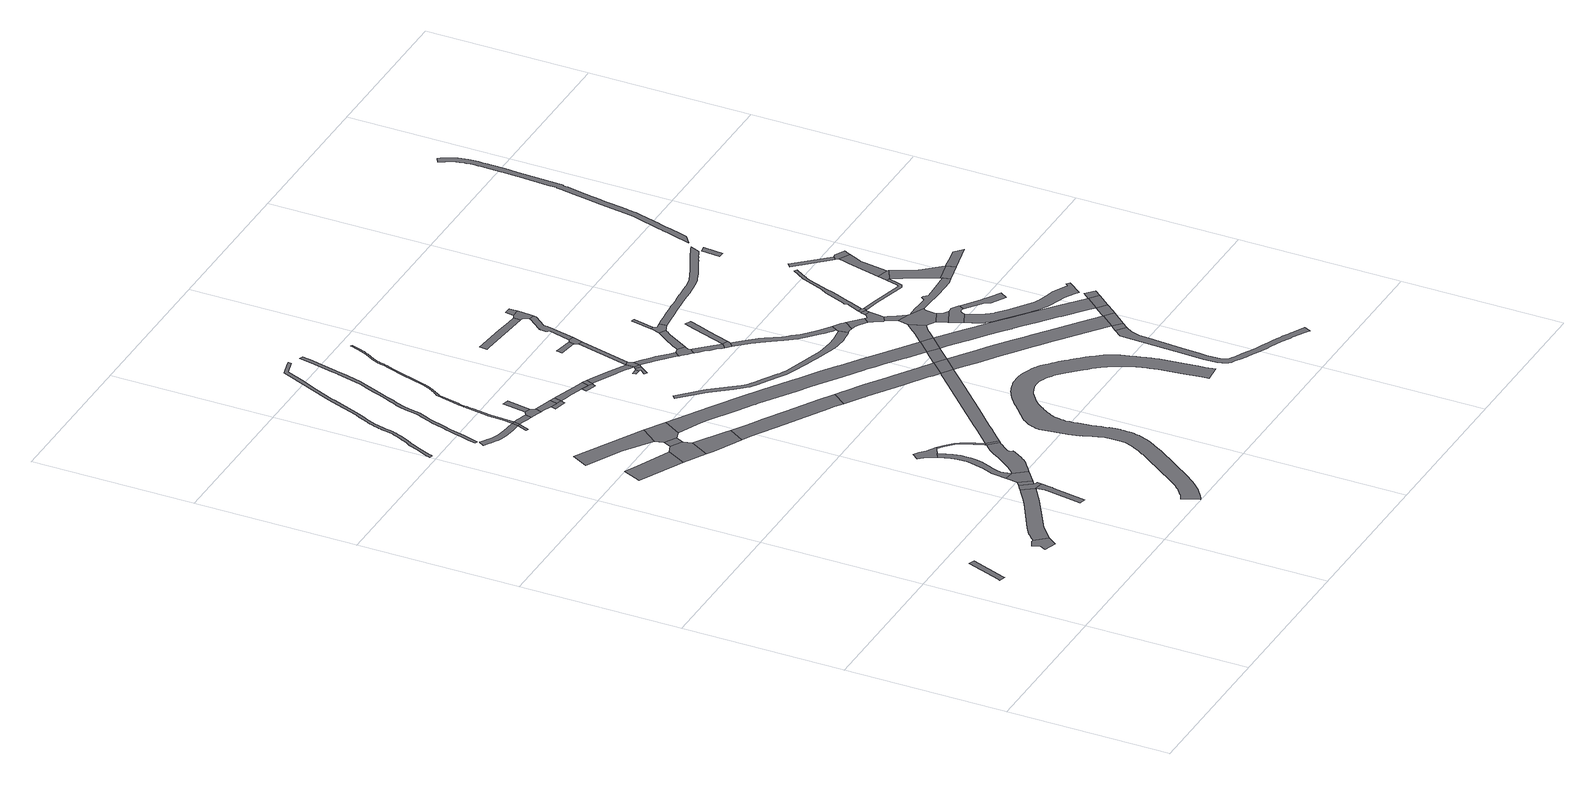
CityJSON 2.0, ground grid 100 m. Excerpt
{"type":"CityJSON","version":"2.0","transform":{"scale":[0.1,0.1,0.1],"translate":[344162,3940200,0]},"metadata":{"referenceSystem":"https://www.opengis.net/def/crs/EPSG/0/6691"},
"CityObjects":{
"road1":{"type":"Road","attributes":{"RoadStructureAttribute.sectionType":"1"},"geometry":[{"type":"MultiSurface","lod":"1","boundaries":[[[0,1,2,3,4,5]]]}]},
"road2":{"type":"Road","geometry":[{"type":"MultiSurface","lod":"1","boundaries":[[[6,7,8,9,10,11,12,13,14,15,16,17]]]}]},
"road3":{"type":"Road","attributes":{"RoadStructureAttribute.sectionType":"1"},"geometry":[{"type":"MultiSurface","lod":"1","boundaries":[[[18,19,20,21,22,23,24,25,26,27,28,16,15,29,30,31,32,33,34,35,36]]]}]},
"road4":{"type":"Road","attributes":{"function":"1","RoadStructureAttribute.sectionType":"1"},"geometry":[{"type":"MultiSurface","lod":"1","boundaries":[[[37,38,39,40,41,42]]]}]},
"road5":{"type":"Road","attributes":{"RoadStructureAttribute.sectionType":"1"},"geometry":[{"type":"MultiSurface","lod":"1","boundaries":[[[43,44,45,46,47,48,49,50,51,52,53,54,55,56,57,58,59,36]]]}]},
"road6":{"type":"Road","geometry":[{"type":"MultiSurface","lod":"1","boundaries":[[[60,61,62,63,64,18,36,59]]]}]},
"road7":{"type":"Road","attributes":{"RoadStructureAttribute.sectionType":"1"},"geometry":[{"type":"MultiSurface","lod":"1","boundaries":[[[65,66,63,62,67,68,69]]]}]},
"road8":{"type":"Road","attributes":{"function":"1","RoadStructureAttribute.sectionType":"1"},"geometry":[{"type":"MultiSurface","lod":"1","boundaries":[[[70,71,72,73,74]]]}]},
"road9":{"type":"Road","geometry":[{"type":"MultiSurface","lod":"1","boundaries":[[[75,40,39,76,77,78]]]}]},
"road10":{"type":"Road","attributes":{"RoadStructureAttribute.sectionType":"1"},"geometry":[{"type":"MultiSurface","lod":"1","boundaries":[[[79,80,81,82,83,84,85,86,87,88,89,90,91,92,93,94,95,96,97,98,99,100,101,102,103,104,105,106,107,108,109,110,111]]]}]},
"road11":{"type":"Road","geometry":[{"type":"MultiSurface","lod":"1","boundaries":[[[112,113,114,69,68,115,116]]]}]},
"road12":{"type":"Road","attributes":{"RoadStructureAttribute.sectionType":"1"},"geometry":[{"type":"MultiSurface","lod":"1","boundaries":[[[117,118,75,78]]]}]},
"road13":{"type":"Road","attributes":{"RoadStructureAttribute.sectionType":"1"},"geometry":[{"type":"MultiSurface","lod":"1","boundaries":[[[93,119,120,121,122]]]}]},
"road14":{"type":"Road","attributes":{"RoadStructureAttribute.sectionType":"1"},"geometry":[{"type":"MultiSurface","lod":"1","boundaries":[[[123,124,125,126,127,128,129,130,131,132,133,134,112,116,135,136,137,138,139,140,141,142,143,144,145,146,147,148,149]]]}]},
"road15":{"type":"Road","attributes":{"function":"1","RoadStructureAttribute.sectionType":"1"},"geometry":[{"type":"MultiSurface","lod":"1","boundaries":[[[150,151,77,76,152,153,154]]]}]},
"road16":{"type":"Road","geometry":[{"type":"MultiSurface","lod":"1","boundaries":[[[155,94,93,122]]]}]},
"road17":{"type":"Road","attributes":{"RoadStructureAttribute.sectionType":"1"},"geometry":[{"type":"MultiSurface","lod":"1","boundaries":[[[156,157,158,159,160,161,162,163,164,165,166,167,168,169,170,171,172,173,174,175,176,177,178,179,180,181,182,183,184,185,186,187,188,189,190,191,192,193,194,195,196,197,198,199,200,201,202,203,204,205,206,207,208,209,210,211,212,213,214,215,216,217,218,219,220,221,222,223,224,225,226,227,228,229,230,231,232]]]}]},
"road18":{"type":"Road","geometry":[{"type":"MultiSurface","lod":"1","boundaries":[[[72,71,118,117,233,234]]]}]},
"road19":{"type":"Road","attributes":{"RoadStructureAttribute.sectionType":"1"},"geometry":[{"type":"MultiSurface","lod":"1","boundaries":[[[235,236,237,238,239,240,241,242,243,244,245,155,122]]]}]},
"road20":{"type":"Road","geometry":[{"type":"MultiSurface","lod":"1","boundaries":[[[246,247,149,148,248,249,250,251,252,253,254]]]}]},
"road21":{"type":"Road","attributes":{"RoadStructureAttribute.sectionType":"1"},"geometry":[{"type":"MultiSurface","lod":"1","boundaries":[[[255,256,257,258,259,260,261,262,263,264,265,266,267,268,269,270,271,272,273,274,275,276,277,278,279,280,281,282,283,116,115]]]}]},
"road22":{"type":"Road","geometry":[{"type":"MultiSurface","lod":"1","boundaries":[[[240,284,285,286,287,288,241]]]}]},
"road23":{"type":"Road","attributes":{"RoadStructureAttribute.sectionType":"1"},"geometry":[{"type":"MultiSurface","lod":"1","boundaries":[[[289,290,291,292,293,294,295,296,297,298,299,300,301,302,303,304,305,306,307,308,309,310,311,312,313,314,315,316,317,318,319,320,321,322,323,324,325,326,327,328,329,330,331,332,333,334,335,336,337,338,339,340,341,342,343,344,345,346,347,348,349,350,351,352,353,354,355,356,357,358,359,360,361,362]]]}]},
"road24":{"type":"Road","attributes":{"RoadStructureAttribute.sectionType":"1"},"geometry":[{"type":"MultiSurface","lod":"1","boundaries":[[[363,364,365,366,367,368,369,250,249,370,371,372,373,374,375,376,377,378]]]}]},
"road25":{"type":"Road","attributes":{"RoadStructureAttribute.sectionType":"1"},"geometry":[{"type":"MultiSurface","lod":"1","boundaries":[[[287,379,380,288]]]}]},
"road26":{"type":"Road","attributes":{"RoadStructureAttribute.sectionType":"1"},"geometry":[{"type":"MultiSurface","lod":"1","boundaries":[[[381,382,383,384,385,386,387,286,285]]]}]},
"road27":{"type":"Road","geometry":[{"type":"MultiSurface","lod":"1","boundaries":[[[377,274,273,388,378]]]}]},
"road28":{"type":"Road","geometry":[{"type":"MultiSurface","lod":"1","boundaries":[[[389,390,391,392,384,393]]]}]},
"road29":{"type":"Road","geometry":[{"type":"MultiSurface","lod":"1","boundaries":[[[385,384,392,394,395]]]}]},
"road30":{"type":"Road","attributes":{"function":"1"},"geometry":[{"type":"MultiSurface","lod":"1","boundaries":[[[396,397,398,399,400,401,402,150,154,403,404,405,406,407,408]]]}]},
"road31":{"type":"Road","attributes":{"RoadStructureAttribute.sectionType":"1"},"geometry":[{"type":"MultiSurface","lod":"1","boundaries":[[[409,410,411,412,413,414,415,416,417,418,419,420,421,422,423,424,425,426,427,428,429,430,431,432,433,434,435,436,437,438,439,440,441,442,443,444,445,446,447,448,449,450,451,452,453,454,455,456,457,458,459,460,461,462,463,464,465,466,467,468,469,470,471,472,473,474,475,476,477,478,479,480,481,482,483,484,485,486,487,488,489,490,491,492,493,494,495,496,497,498,499,500,501,502,503,504,505,506,507,508,509,510,511,512,513,514,515,516,517,518,519,520,521,522,523,524,525,526,527,528,529,530,531,532,533,534,535,536,537,538,539,540,541,94,155]]]}]},
"road32":{"type":"Road","attributes":{"RoadStructureAttribute.sectionType":"1"},"geometry":[{"type":"MultiSurface","lod":"1","boundaries":[[[394,542,543,544,545,546,547,548,549,550,551,552,553,395]]]}]},
"road33":{"type":"Road","geometry":[{"type":"MultiSurface","lod":"1","boundaries":[[[549,554,555,556,557,558,559,560]]]}]},
"road34":{"type":"Road","geometry":[{"type":"MultiSurface","lod":"1","boundaries":[[[561,562,563,564,550,549,560]]]}]},
"road35":{"type":"Road","attributes":{"RoadStructureAttribute.sectionType":"7"},"geometry":[{"type":"MultiSurface","lod":"1","boundaries":[[[565,566,567,568,569,570,571,572,378,388,573,574,575,576,577,578,579,580]]]}]},
"road36":{"type":"Road","attributes":{"RoadStructureAttribute.sectionType":"1"},"geometry":[{"type":"MultiSurface","lod":"1","boundaries":[[[581,582,583,584,562,561,585,586,587,588,589,590,591,592,593]]]}]},
"road37":{"type":"Road","attributes":{"function":"3","RoadStructureAttribute.sectionType":"1"},"geometry":[{"type":"MultiSurface","lod":"1","boundaries":[[[594,595,596,597,598,599,600,601,602,603,604,605,606,607,608,609,610,611,612,613,614,615,616,617,618,619,620,621,622,623,624,625,626,627,628,629,630,631,632,633,634,635,636,637,638,639,640,641,642,643,644,645,646,647,648,649,650,651,652,653,654,655,656,657,658,659,660,661,662,663,664,665,666,667,668,669,670,671,672,673,674,675,676,677,678,679,680,681,682,683,684,685,686,687,688,689,690,691,692,693,694,695,696,697,698,699,700,701,702,703,704,705,706,707,708,709,710,711,712,713,714,715,716,717,718,719,720,721,722,723,724,725,726,727,728,729,730,731,732,733,734,735,736,737,738,739,740,741,742,743,744,745,746,747,748,749,750,751,752,753,754,755,756,757,758,759,760,761,762,763,764,765,766,767,768,769,770,771,772,773,774,775,776,777,778,779,780,781,782,783,784,785,786,787,788,789,790,791,792,793,794,795,796,797,798,799,800,801,802,803,804,805,806,807,808,809,810,811,812,813,814,815,816,817,818,819,820,821,822,823,824,825,826,827,828,829,830,831,832,833,834,835,836,837,838,839,840,841,842,843,844,845,846,847,848,849,850,851,852,853,854,855,856,857,858,859,860,861,862,863,864,865,866,867,868,869,870]]]}]},
"road38":{"type":"Road","attributes":{"function":"1","RoadStructureAttribute.sectionType":"1"},"geometry":[{"type":"MultiSurface","lod":"1","boundaries":[[[233,871,872,873,874,875,876,877,878,879,880,881,882,883,884,885,886,887,888,889,890,891,892,893,894,895,896,897,898,899,900,901,902,234]]]}]},
"road39":{"type":"Road","geometry":[{"type":"MultiSurface","lod":"1","boundaries":[[[903,904,905,906]]]}]},
"road40":{"type":"Road","geometry":[{"type":"MultiSurface","lod":"1","boundaries":[[[907,908,906,905,909,910,911,912,913]]]}]},
"road41":{"type":"Road","geometry":[{"type":"MultiSurface","lod":"1","boundaries":[[[593,908,907,914]]]}]},
"road42":{"type":"Road","geometry":[{"type":"MultiSurface","lod":"1","boundaries":[[[914,915,916,581,593]]]}]},
"road43":{"type":"Road","attributes":{"function":"1","RoadStructureAttribute.sectionType":"1"},"geometry":[{"type":"MultiSurface","lod":"1","boundaries":[[[917,918,919,920,921,922,923,924,396,408,925,926,927,928,929,930,931,580]]]}]},
"road44":{"type":"Road","attributes":{"RoadStructureAttribute.sectionType":"1"},"geometry":[{"type":"MultiSurface","lod":"1","boundaries":[[[932,933,934,935,936,937,938,939,940,941,942,943,915,914]]]}]},
"road45":{"type":"Road","attributes":{"RoadStructureAttribute.sectionType":"1"},"geometry":[{"type":"MultiSurface","lod":"1","boundaries":[[[944,581,916,945,946]]]}]},
"road46":{"type":"Road","attributes":{"RoadStructureAttribute.sectionType":"1"},"geometry":[{"type":"MultiSurface","lod":"1","boundaries":[[[947,948,949,950,951,952,953,954,955,956,957,958,959,960,961,962,963,964,965,966,967,968,969,970,971,972,973,974,975,976,977,978,979,980,981,982,983,984,985,986,987,988,989,990,991,992,993,994,995,996,997,998]]]}]},
"road47":{"type":"Road","attributes":{"RoadStructureAttribute.sectionType":"1"},"geometry":[{"type":"MultiSurface","lod":"1","boundaries":[[[999,1000,1001,1002]]]}]},
"road48":{"type":"Road","geometry":[{"type":"MultiSurface","lod":"1","boundaries":[[[1003,1004,1005,1006,1007,1008,1009,1010,1011,1012,938,937]]]}]},
"road49":{"type":"Road","geometry":[{"type":"MultiSurface","lod":"1","boundaries":[[[1013,1014,999,1002,944,946]]]}]},
"road50":{"type":"Road","attributes":{"RoadStructureAttribute.sectionType":"1"},"geometry":[{"type":"MultiSurface","lod":"1","boundaries":[[[1015,1016,1017,1018,1019,1020,1021,1022]]]}]},
"road51":{"type":"Road","attributes":{"RoadStructureAttribute.sectionType":"1"},"geometry":[{"type":"MultiSurface","lod":"1","boundaries":[[[1023,1024,1025,1026,1027,1009,1008,1028,1029,1030,1031,1032,1033,1034,1035,1036,1037]]]}]},
"road52":{"type":"Road","geometry":[{"type":"MultiSurface","lod":"1","boundaries":[[[580,579,1038,917]]]}]},
"road53":{"type":"Road","geometry":[{"type":"MultiSurface","lod":"1","boundaries":[[[1039,1037,1036,1040,1041]]]}]},
"road54":{"type":"Road","attributes":{"RoadStructureAttribute.sectionType":"1"},"geometry":[{"type":"MultiSurface","lod":"1","boundaries":[[[1042,1043,1044,1045,1046,1047,1048,1049,1050,1051,1052,1053,1054,1055,1056,1057,1058,1059,1060,1012,1011]]]}]},
"road55":{"type":"Road","attributes":{"RoadStructureAttribute.sectionType":"1"},"geometry":[{"type":"MultiSurface","lod":"1","boundaries":[[[1061,1062,1063,1064,1065,1066,1067,1068,1069,1070,1071,1072,1073,1014,1013]]]}]},
"road56":{"type":"Road","attributes":{"RoadStructureAttribute.sectionType":"7"},"geometry":[{"type":"MultiSurface","lod":"1","boundaries":[[[1038,1074,888,917]]]}]},
"road57":{"type":"Road","attributes":{"RoadStructureAttribute.sectionType":"1"},"geometry":[{"type":"MultiSurface","lod":"1","boundaries":[[[1075,1076,1077,1078,1079,1037,1039]]]}]},
"road58":{"type":"Road","geometry":[{"type":"MultiSurface","lod":"1","boundaries":[[[1080,1081,1049,1048,1082,1083,1084,1085,1086,1087,1088,1089,1090,1091]]]}]},
"road59":{"type":"Road","geometry":[{"type":"MultiSurface","lod":"1","boundaries":[[[1092,1066,1065,1093,1094,1095,1015,1022]]]}]},
"road60":{"type":"Road","attributes":{"RoadStructureAttribute.sectionType":"1"},"geometry":[{"type":"MultiSurface","lod":"1","boundaries":[[[1040,1096,1097,1098,1099,1100,1101,1102,1103,1104,1105,1106,1107,1108,1109,1110,1111,1112,1113,1114,1115,1116,1117,1118,1119,1120,1121,1122,1123,1124,1125,1126,1127,1128,1129,1130,1131,1132,1133,1134,1135,1136,1137,1138,1041]]]}]},
"road61":{"type":"Road","attributes":{"RoadStructureAttribute.sectionType":"1"},"geometry":[{"type":"MultiSurface","lod":"1","boundaries":[[[1139,1140,1080,1091]]]}]},
"road62":{"type":"Road","attributes":{"RoadStructureAttribute.sectionType":"1"},"geometry":[{"type":"MultiSurface","lod":"1","boundaries":[[[1141,1142,1095,1094]]]}]},
"road63":{"type":"Road","geometry":[{"type":"MultiSurface","lod":"1","boundaries":[[[888,1074,1143,889]]]}]},
"road64":{"type":"Road","attributes":{"function":"1","RoadStructureAttribute.sectionType":"1"},"geometry":[{"type":"MultiSurface","lod":"1","boundaries":[[[1144,1145,1146,1147,1148,1149,1150,1151,1152,1153,1154,1155,1038,579,1156,1157,1158,1159,1160,1161,1162,1163,1164,1165,1166]]]}]},
"road65":{"type":"Road","geometry":[{"type":"MultiSurface","lod":"1","boundaries":[[[1167,1168,1117,1116,1169,1170,1171,1172,1173,998,997,1174,1175,1176]]]}]},
"road66":{"type":"Road","attributes":{"RoadStructureAttribute.sectionType":"7"},"geometry":[{"type":"MultiSurface","lod":"1","boundaries":[[[1177,1178,1179,889,1143,1180,1181,1182,1183]]]}]},
"road67":{"type":"Road","attributes":{"RoadStructureAttribute.sectionType":"1"},"geometry":[{"type":"MultiSurface","lod":"1","boundaries":[[[1175,1184,1185,1186,1187,1188,1189,1190,1176]]]}]},
"road68":{"type":"Road","geometry":[{"type":"MultiSurface","lod":"1","boundaries":[[[1191,1192,1193,1194,1195,1196,1197,1198,1199,1189,1188,1200,1201,1202]]]}]},
"road69":{"type":"Road","attributes":{"RoadStructureAttribute.sectionType":"1"},"geometry":[{"type":"MultiSurface","lod":"1","boundaries":[[[1203,1204,1205,1206,1191,1202]]]}]},
"road70":{"type":"Road","geometry":[{"type":"MultiSurface","lod":"1","boundaries":[[[1204,1203,1183,1182,1207,1208,1209,1210,1211,1212,1213]]]}]},
"road71":{"type":"Road","attributes":{"RoadStructureAttribute.sectionType":"1"},"geometry":[{"type":"MultiSurface","lod":"1","boundaries":[[[1214,1194,1193,1215,1216]]]}]},
"road72":{"type":"Road","geometry":[{"type":"MultiSurface","lod":"1","boundaries":[[[1217,1216,1215,1218,1219,1220]]]}]},
"road73":{"type":"Road","attributes":{"function":"1","RoadStructureAttribute.sectionType":"1"},"geometry":[{"type":"MultiSurface","lod":"1","boundaries":[[[1221,1222,1223,1224,1225,1226,1227,1228,1229,1230,1231,1143,1074,1232,1233,1234,1235,1236,1237,1238,1239,1240,1241,1242,1243,1244,1245,1246]]]}]},
"road74":{"type":"Road","attributes":{"RoadStructureAttribute.sectionType":"1"},"geometry":[{"type":"MultiSurface","lod":"1","boundaries":[[[1207,1247,1248,1249,1250,1208]]]}]},
"road75":{"type":"Road","geometry":[{"type":"MultiSurface","lod":"1","boundaries":[[[1251,1252,1253,1254,1255,1256,1257,1258,1259,1260,1248,1247,1261,1262]]]}]},
"road76":{"type":"Road","attributes":{"RoadStructureAttribute.sectionType":"7"},"geometry":[{"type":"MultiSurface","lod":"1","boundaries":[[[1263,1264,1166,1265]]]}]},
"road77":{"type":"Road","attributes":{"RoadStructureAttribute.sectionType":"1"},"geometry":[{"type":"MultiSurface","lod":"1","boundaries":[[[1266,1267,1268,1269,1270,1271,1272,1273,1274,1275,1276,1277,1278,1279,1280,1281,1282,1283,1284,1285,1286,1287,1288,1289,1290,1291,1292,1293,1294,1295,1296,1297,1298,1299,1300,1301,1302,1303,1304,1305,1306,1307,1308,1309,1310,1311,1312,1313,1314,1315,1316,1317,1318,1319,1320,1321,1322,1323,1324,1325,1326,1327,1328,1329,1263,1265]]]}]},
"road78":{"type":"Road","attributes":{"RoadStructureAttribute.sectionType":"1"},"geometry":[{"type":"MultiSurface","lod":"1","boundaries":[[[1330,1331,1332,1333,1334,1335,1336,1337,1338,1339,1340,1341,1342,1343,1344,1345,1346,1347,1348,1349,1350,1351,1352,1353,1354,1355,1356,1357,1358,1359,1360,1361,1362,1363,1364,1365,1366,1088,1087,1367,1368,1369,1370,1371,1372,1373,1374,1375,1376,1377,1378,1379,1380,1381,1382,1383,1384,1385,1386,1387,1388,1389,1390,1391,1392,1393,1394,1395]]]}]},
"road79":{"type":"Road","geometry":[{"type":"MultiSurface","lod":"1","boundaries":[[[1396,1397,1144,1166]]]}]},
"road80":{"type":"Road","attributes":{"RoadStructureAttribute.sectionType":"1"},"geometry":[{"type":"MultiSurface","lod":"1","boundaries":[[[1398,1399,1400,1401,1402,1403,1219,1218,1404,1405,1406,1407,1408,1409,1410,1411,1412]]]}]},
"road81":{"type":"Road","attributes":{"RoadStructureAttribute.sectionType":"1"},"geometry":[{"type":"MultiSurface","lod":"1","boundaries":[[[1413,1414,1415,1416,1417,1418,1419,1420,1421,1422,1423,1424,1425,1426,1427,1428,1429,1430,1431,1432,1433,1434,1217,1220]]]}]},
"road82":{"type":"Road","attributes":{"RoadStructureAttribute.sectionType":"1"},"geometry":[{"type":"MultiSurface","lod":"1","boundaries":[[[1256,1435,1436,1437,1438,1439,1440,1441,1442,1257]]]}]},
"road83":{"type":"Road","attributes":{"RoadStructureAttribute.sectionType":"1"},"geometry":[{"type":"MultiSurface","lod":"1","boundaries":[[[1212,1443,1444,1445,1446,1447,1448,1449,1450,1451,1452,1453,1454,1455,1456,1457,1458,1213]]]}]},
"road84":{"type":"Road","attributes":{"RoadStructureAttribute.sectionType":"1"},"geometry":[{"type":"MultiSurface","lod":"1","boundaries":[[[1459,1460,1461,1462,1463,1464,1465,1466,1467,1468,1469,1470,1471,1472,1473,1474,1475,1476,1477,1478,1479,1480,1481,1482,1483,1484,1485,1486,1487,1488,1489,1490,1491,1492,1493,1494,1251,1262]]]}]},
"road85":{"type":"Road","attributes":{"RoadStructureAttribute.sectionType":"7"},"geometry":[{"type":"MultiSurface","lod":"1","boundaries":[[[1397,1495,1496,1245,1497,1144]]]}]},
"road86":{"type":"Road","geometry":[{"type":"MultiSurface","lod":"1","boundaries":[[[1496,1498,1246,1245]]]}]},
"road87":{"type":"Road","attributes":{"RoadStructureAttribute.sectionType":"7"},"geometry":[{"type":"MultiSurface","lod":"1","boundaries":[[[1498,1499,1500,1246]]]}]},
"road88":{"type":"Road","geometry":[{"type":"MultiSurface","lod":"1","boundaries":[[[1398,1412,1501,1502,1503]]]}]},
"road89":{"type":"Road","attributes":{"RoadStructureAttribute.sectionType":"1"},"geometry":[{"type":"MultiSurface","lod":"1","boundaries":[[[1504,1505,1506,1507,1508,1509,1510,1511,1501,1412]]]}]},
"road90":{"type":"Road","attributes":{"RoadStructureAttribute.sectionType":"1"},"geometry":[{"type":"MultiSurface","lod":"1","boundaries":[[[1512,1513,1514,1515,1516]]]}]},
"road91":{"type":"Road","geometry":[{"type":"MultiSurface","lod":"1","boundaries":[[[1507,1506,1449,1448,1517,1518]]]}]},
"road92":{"type":"Road","attributes":{"RoadStructureAttribute.sectionType":"1"},"geometry":[{"type":"MultiSurface","lod":"1","boundaries":[[[1502,1519,1520,1521,1522,1523,1524,1525,1526,1527,1528,1503]]]}]},
"road93":{"type":"Road","geometry":[{"type":"MultiSurface","lod":"1","boundaries":[[[1529,1530,1531,1532,1533]]]}]},
"road94":{"type":"Road","geometry":[{"type":"MultiSurface","lod":"1","boundaries":[[[1534,1535,1536,1537,1512,1516,1524,1523]]]}]},
"road95":{"type":"Road","attributes":{"RoadStructureAttribute.sectionType":"1"},"geometry":[{"type":"MultiSurface","lod":"1","boundaries":[[[1538,1539,1540,1541,1507,1518]]]}]},
"road96":{"type":"Road","attributes":{"RoadStructureAttribute.sectionType":"1"},"geometry":[{"type":"MultiSurface","lod":"1","boundaries":[[[1542,1543,1544,1545,1546,1547,1548,1549,1550,1551,1552,1553,1554,1555,1556,1557,1558,1559,1560,1561,1562,1563,1564,1565,1566,1567,1568,1569,1570,1571,1572,1573,1574,1575,1576,1577,1578,1579,1580,1581,1582,1583,1584,1585,1586,1587,1588,1589,1590,1591,1592,1593,1594,1595,1596,1597,1598,1599,1600,1601,1602,1603,1604,1605,1606,1607,1608,1609,1610,1611,1612,1613,1614,1615,1616,1617,1618,1619,1620,1621]]]}]}
},
"vertices":[
[260,623,0],[267,642,0],[344,853,0],[307,867,0],[226,645,0],[223,636,0],
[622,633,0],[631,613,0],[642,590,0],[626,559,0],[624,552,0],[701,526,0],[717,552,0],[729,568,0],[737,578,0],[742,583,0],[677,652,0],[664,653,0],
[1122,948,0],[1104,935,0],[1042,891,0],[1002,865,0],[926,821,0],[859,781,0],[783,740,0],[765,729,0],[730,704,0],[722,696,0],[706,681,0],[762,602,0],[764,603,0],[789,627,0],[826,658,0],[909,707,0],[1061,799,0],[1066,802,0],[1173,876,0],
[290,2888,0],[531,2770,0],[567,2749,0],[635,2869,0],[446,2949,0],[343,3003,0],
[1175,870,0],[1177,865,0],[1179,859,0],[1180,853,0],[1181,847,0],[1182,841,0],[1183,835,0],[1183,829,0],[1183,823,0],[1182,817,0],[1182,812,0],[1143,589,0],[1185,581,0],[1219,788,0],[1221,799,0],[1223,811,0],[1232,867,0],
[1236,898,0],[1214,900,0],[1211,906,0],[1162,976,0],[1130,953,0],
[1171,983,0],[1165,978,0],[1222,916,0],[1239,928,0],[1186,997,0],
[527,3106,0],[698,2991,0],[776,3095,0],[358,3322,0],[305,3222,0],
[687,2890,0],[702,2673,0],[772,2796,0],[759,2848,0],
[247,3822,0],[269,3809,0],[289,3797,0],[302,3789,0],[309,3785,0],[329,3774,0],[350,3765,0],[370,3759,0],[391,3754,0],[411,3750,0],[432,3747,0],[457,3744,0],[481,3743,0],[506,3741,0],[514,3740,0],[525,3779,0],[510,3781,0],[484,3783,0],[460,3784,0],[447,3786,0],[437,3787,0],[418,3790,0],[399,3794,0],[381,3798,0],[364,3803,0],[346,3811,0],[328,3820,0],[309,3831,0],[289,3843,0],[288,3844,0],[268,3856,0],[266,3857,0],[244,3824,0],
[1197,1069,0],[1194,1040,0],[1191,1013,0],[1317,989,0],[1261,1062,0],
[784,2896,0],[711,2936,0],
[489,3679,0],[497,3675,0],[503,3673,0],[529,3738,0],
[1230,1503,0],[1242,1470,0],[1252,1434,0],[1259,1397,0],[1259,1386,0],[1260,1343,0],[1258,1316,0],[1249,1278,0],[1233,1229,0],[1209,1165,0],[1204,1135,0],[1199,1081,0],[1250,1088,0],[1245,1110,0],[1246,1129,0],[1251,1154,0],[1261,1182,0],[1273,1214,0],[1291,1266,0],[1301,1309,0],[1304,1341,0],[1303,1368,0],[1301,1401,0],[1294,1444,0],[1283,1484,0],[1266,1526,0],[1228,1507,0],
[983,2659,0],[964,2671,0],[744,2648,0],[883,2580,0],[919,2562,0],
[540,3777,0],
[27,4043,0],[29,4053,0],[64,4129,0],[86,4184,0],[87,4187,0],[92,4194,0],[96,4201,0],[109,4224,0],[120,4247,0],[131,4270,0],[141,4294,0],[145,4305,0],[150,4316,0],[154,4328,0],[157,4339,0],[162,4357,0],[165,4376,0],[168,4394,0],[172,4413,0],[175,4424,0],[177,4430,0],[182,4447,0],[187,4464,0],[191,4475,0],[193,4481,0],[204,4508,0],[217,4535,0],[230,4561,0],[242,4588,0],[309,4767,0],[317,4792,0],[369,4911,0],[384,4944,0],[414,5008,0],[464,5131,0],[556,5155,0],[553,5174,0],[537,5170,0],[446,5147,0],[375,4980,0],[362,4949,0],[299,4801,0],[296,4794,0],[290,4774,0],[224,4596,0],[212,4570,0],[199,4544,0],[186,4516,0],[181,4504,0],[175,4488,0],[169,4471,0],[163,4453,0],[157,4435,0],[154,4422,0],[153,4417,0],[149,4398,0],[145,4379,0],[142,4361,0],[138,4345,0],[135,4334,0],[131,4324,0],[129,4320,0],[127,4313,0],[122,4302,0],[112,4278,0],[102,4255,0],[91,4233,0],[79,4211,0],[75,4204,0],[74,4202,0],[70,4197,0],[68,4194,0],[45,4137,0],[11,4060,0],[7,4048,0],[4,4037,0],[23,4031,0],
[835,2911,0],[901,3020,0],
[531,3738,0],[554,3733,0],[577,3727,0],[600,3721,0],[623,3714,0],[624,3714,0],[636,3752,0],[635,3752,0],[611,3759,0],[588,3766,0],[564,3772,0],
[1189,1574,0],[1210,1542,0],[1304,1549,0],[1315,1550,0],[1322,1560,0],[1266,1592,0],[1230,1620,0],[1198,1643,0],[1165,1600,0],
[1319,991,0],[1330,998,0],[1355,1017,0],[1359,1021,0],[1374,1033,0],[1400,1051,0],[1415,1071,0],[1421,1078,0],[1429,1089,0],[1463,1143,0],[1473,1160,0],[1462,1170,0],[1461,1190,0],[1474,1206,0],[1479,1212,0],[1506,1248,0],[1511,1254,0],[1515,1258,0],[1519,1262,0],[1463,1319,0],[1455,1311,0],[1421,1277,0],[1420,1276,0],[1398,1248,0],[1369,1200,0],[1357,1182,0],[1338,1152,0],[1314,1120,0],[1291,1093,0],
[671,3699,0],[702,3689,0],[715,3730,0],[699,3755,0],[661,3768,0],
[266,3871,0],[278,3915,0],[291,3964,0],[304,4013,0],[318,4062,0],[329,4101,0],[341,4139,0],[353,4177,0],[354,4178,0],[366,4214,0],[374,4232,0],[381,4250,0],[390,4269,0],[397,4289,0],[403,4316,0],[408,4342,0],[412,4367,0],[413,4373,0],[417,4391,0],[424,4412,0],[433,4433,0],[442,4454,0],[451,4476,0],[468,4521,0],[478,4545,0],[486,4566,0],[503,4611,0],[511,4631,0],[520,4656,0],[544,4710,0],[549,4727,0],[574,4820,0],[586,4862,0],[586,4865,0],[594,4903,0],[622,5024,0],[630,5064,0],[641,5128,0],[620,5136,0],[609,5073,0],[601,5033,0],[573,4911,0],[565,4873,0],[565,4870,0],[522,4712,0],[501,4663,0],[484,4618,0],[467,4573,0],[450,4528,0],[432,4483,0],[423,4462,0],[414,4440,0],[406,4419,0],[398,4397,0],[394,4378,0],[392,4371,0],[388,4345,0],[384,4320,0],[378,4294,0],[375,4286,0],[371,4276,0],[363,4258,0],[355,4240,0],[348,4221,0],[340,4199,0],[334,4184,0],[322,4145,0],[310,4106,0],[300,4073,0],[299,4068,0],[285,4019,0],[271,3969,0],[258,3920,0],[247,3876,0],
[1454,1386,0],[1452,1391,0],[1436,1429,0],[1432,1438,0],[1420,1460,0],[1402,1488,0],[1359,1530,0],[1351,1521,0],[1393,1480,0],[1410,1454,0],[1423,1428,0],[1425,1424,0],[1438,1385,0],[1440,1380,0],[1461,1326,0],[1475,1331,0],
[725,3907,0],[686,3914,0],
[718,3684,0],[765,3667,0],[813,3652,0],[817,3651,0],[830,3695,0],[829,3696,0],[722,3728,0],
[1531,1274,0],
[772,3659,0],[766,3630,0],[842,3614,0],[850,3638,0],[816,3650,0],
[851,3640,0],[865,3684,0],
[1576,2307,0],[1490,2362,0],[1303,2471,0],[1169,2549,0],[1132,2571,0],[1077,2603,0],[1042,2623,0],[982,2531,0],[1032,2501,0],[1124,2448,0],[1430,2269,0],[1458,2251,0],[1508,2219,0],
[550,3929,0],[565,4046,0],[568,4070,0],[568,4075,0],[569,4078,0],[570,4084,0],[571,4092,0],[572,4101,0],[574,4110,0],[575,4119,0],[577,4128,0],[579,4137,0],[612,4272,0],[615,4279,0],[618,4285,0],[621,4290,0],[625,4296,0],[630,4303,0],[635,4309,0],[640,4317,0],[644,4325,0],[649,4332,0],[653,4340,0],[657,4349,0],[662,4357,0],[666,4366,0],[670,4375,0],[674,4384,0],[677,4394,0],[679,4403,0],[681,4411,0],[751,4631,0],[753,4638,0],[756,4644,0],[759,4652,0],[762,4661,0],[765,4670,0],[768,4681,0],[770,4691,0],[773,4702,0],[776,4713,0],[779,4724,0],[782,4735,0],[786,4745,0],[791,4755,0],[795,4764,0],[801,4773,0],[801,4775,0],[806,4782,0],[811,4791,0],[817,4800,0],[822,4809,0],[827,4818,0],[831,4827,0],[836,4837,0],[840,4846,0],[844,4856,0],[848,4866,0],[851,4875,0],[855,4883,0],[858,4891,0],[860,4899,0],[862,4906,0],[864,4912,0],[866,4918,0],[872,4934,0],[862,4938,0],[857,4921,0],[855,4915,0],[853,4909,0],[851,4902,0],[848,4895,0],[846,4887,0],[842,4879,0],[838,4869,0],[835,4860,0],[831,4850,0],[826,4841,0],[822,4831,0],[818,4822,0],[813,4813,0],[808,4805,0],[803,4796,0],[799,4789,0],[797,4788,0],[792,4779,0],[787,4769,0],[782,4759,0],[777,4749,0],[773,4738,0],[769,4727,0],[766,4716,0],[763,4704,0],[761,4694,0],[758,4683,0],[755,4673,0],[752,4664,0],[749,4655,0],[747,4648,0],[744,4642,0],[742,4634,0],[714,4549,0],[686,4458,0],[672,4414,0],[670,4405,0],[668,4397,0],[665,4388,0],[661,4379,0],[657,4370,0],[653,4362,0],[649,4353,0],[644,4345,0],[640,4337,0],[636,4330,0],[631,4322,0],[627,4315,0],[622,4309,0],[617,4302,0],[613,4296,0],[610,4292,0],[609,4290,0],[606,4284,0],[602,4275,0],[569,4139,0],[567,4130,0],[565,4121,0],[564,4112,0],[562,4102,0],[562,4098,0],[561,4094,0],[543,3968,0],[536,3936,0],[530,3844,0],
[871,3634,0],[888,3630,0],[931,3618,0],[938,3616,0],[989,3601,0],[1020,3590,0],[1047,3580,0],[1062,3574,0],[1076,3618,0],[1073,3619,0],[1011,3638,0],[884,3678,0],
[1061,3573,0],[1021,3586,0],[1014,3588,0],[1005,3560,0],[1027,3553,0],[1075,3537,0],[1088,3559,0],
[1090,3563,0],[1108,3606,0],[1091,3613,0],[1090,3614,0],
[2005,1854,0],[1898,1747,0],[1615,1468,0],[1613,1466,0],[1604,1457,0],[1586,1439,0],[1481,1337,0],[1480,1336,0],[1611,1352,0],[1614,1355,0],[1660,1400,0],[1779,1518,0],[1969,1706,0],[2035,1771,0],[2093,1828,0],[2027,1875,0],
[1349,3481,0],[1231,3545,0],[1199,3562,0],[1131,3596,0],[1097,3560,0],[1147,3538,0],[1209,3508,0],[1247,3489,0],[1273,3475,0],[1296,3462,0],[1318,3449,0],[1340,3435,0],[1348,3430,0],
[2735,525,0],[2722,588,0],[2718,627,0],[2711,692,0],[2703,758,0],[2694,820,0],[2694,825,0],[2691,838,0],[2689,851,0],[2687,865,0],[2684,879,0],[2680,896,0],[2679,898,0],[2677,907,0],[2673,925,0],[2671,932,0],[2660,978,0],[2649,1016,0],[2633,1064,0],[2633,1066,0],[2628,1079,0],[2623,1090,0],[2618,1102,0],[2613,1113,0],[2608,1124,0],[2606,1128,0],[2594,1147,0],[2582,1164,0],[2569,1181,0],[2549,1205,0],[2545,1210,0],[2530,1227,0],[2511,1247,0],[2494,1265,0],[2471,1290,0],[2465,1296,0],[2448,1315,0],[2435,1328,0],[2432,1332,0],[2424,1340,0],[2409,1354,0],[2395,1368,0],[2379,1381,0],[2367,1392,0],[2354,1402,0],[2341,1413,0],[2326,1423,0],[2315,1429,0],[2310,1432,0],[2294,1440,0],[2277,1448,0],[2269,1451,0],[2248,1459,0],[2233,1463,0],[2211,1467,0],[2180,1472,0],[2175,1472,0],[2156,1473,0],[2136,1473,0],[2117,1471,0],[2101,1468,0],[2097,1467,0],[2087,1465,0],[2072,1461,0],[2062,1457,0],[2058,1456,0],[2042,1449,0],[2025,1442,0],[2009,1433,0],[1994,1424,0],[1979,1415,0],[1964,1404,0],[1950,1394,0],[1937,1382,0],[1922,1370,0],[1918,1366,0],[1914,1363,0],[1910,1359,0],[1906,1355,0],[1891,1342,0],[1877,1328,0],[1863,1315,0],[1848,1301,0],[1833,1288,0],[1816,1274,0],[1801,1260,0],[1787,1245,0],[1778,1232,0],[1770,1218,0],[1762,1204,0],[1755,1189,0],[1751,1178,0],[1747,1167,0],[1743,1155,0],[1742,1149,0],[1741,1144,0],[1738,1127,0],[1743,1093,0],[1757,993,0],[1761,961,0],[1766,939,0],[1778,895,0],[1783,885,0],[1783,883,0],[1787,874,0],[1789,869,0],[1791,864,0],[1793,859,0],[1795,854,0],[1799,843,0],[1802,832,0],[1806,821,0],[1809,810,0],[1811,801,0],[1818,777,0],[1823,737,0],[1826,688,0],[1821,640,0],[1805,592,0],[1798,576,0],[1776,536,0],[1757,506,0],[1752,497,0],[1745,486,0],[1620,309,0],[1601,281,0],[1599,278,0],[1566,232,0],[1553,214,0],[1537,195,0],[1521,178,0],[1512,168,0],[1502,159,0],[1493,151,0],[1484,143,0],[1472,134,0],[1460,125,0],[1448,118,0],[1436,111,0],[1426,106,0],[1470,5,0],[1484,12,0],[1502,24,0],[1515,34,0],[1518,36,0],[1534,48,0],[1550,61,0],[1563,72,0],[1575,83,0],[1586,94,0],[1595,103,0],[1597,105,0],[1599,107,0],[1616,127,0],[1634,148,0],[1651,169,0],[1832,428,0],[1840,441,0],[1867,483,0],[1871,491,0],[1893,531,0],[1898,542,0],[1905,558,0],[1917,590,0],[1920,603,0],[1923,614,0],[1925,626,0],[1927,636,0],[1929,646,0],[1930,657,0],[1931,667,0],[1932,685,0],[1932,703,0],[1932,720,0],[1932,722,0],[1931,738,0],[1929,755,0],[1926,772,0],[1923,788,0],[1922,789,0],[1919,806,0],[1914,834,0],[1909,862,0],[1903,889,0],[1898,917,0],[1895,933,0],[1892,949,0],[1890,964,0],[1887,980,0],[1886,991,0],[1885,1002,0],[1884,1013,0],[1883,1025,0],[1883,1038,0],[1884,1052,0],[1885,1066,0],[1887,1080,0],[1889,1090,0],[1891,1101,0],[1893,1111,0],[1897,1122,0],[1900,1129,0],[1903,1137,0],[1907,1144,0],[1911,1151,0],[1918,1166,0],[1927,1181,0],[1936,1196,0],[1946,1209,0],[1956,1223,0],[1966,1237,0],[1977,1249,0],[1989,1262,0],[1999,1272,0],[2009,1281,0],[2020,1290,0],[2031,1299,0],[2042,1307,0],[2053,1315,0],[2064,1322,0],[2076,1328,0],[2088,1333,0],[2100,1338,0],[2107,1341,0],[2112,1342,0],[2124,1345,0],[2135,1347,0],[2147,1348,0],[2159,1348,0],[2171,1348,0],[2183,1346,0],[2196,1343,0],[2208,1339,0],[2220,1335,0],[2233,1330,0],[2245,1323,0],[2256,1316,0],[2268,1309,0],[2279,1301,0],[2289,1293,0],[2300,1284,0],[2310,1275,0],[2334,1253,0],[2357,1229,0],[2380,1205,0],[2402,1180,0],[2420,1162,0],[2420,1161,0],[2437,1143,0],[2454,1124,0],[2470,1104,0],[2481,1090,0],[2490,1076,0],[2498,1065,0],[2500,1062,0],[2509,1047,0],[2517,1032,0],[2525,1017,0],[2533,1001,0],[2540,985,0],[2547,967,0],[2554,949,0],[2560,931,0],[2566,913,0],[2570,899,0],[2574,885,0],[2578,871,0],[2581,856,0],[2584,844,0],[2586,832,0],[2588,820,0],[2590,808,0],[2599,744,0],[2607,680,0],[2624,554,0],[2625,540,0],[2628,513,0],
[960,2855,0],[1011,2827,0],[1181,2722,0],[1284,2658,0],[1289,2655,0],[1301,2647,0],[1520,2505,0],[1574,2470,0],[1624,2436,0],[1626,2435,0],[1758,2348,0],[1877,2268,0],[1890,2259,0],[1932,2230,0],[1979,2198,0],[2081,2124,0],[2092,2116,0],[2196,2042,0],[2275,2120,0],[2188,2182,0],[2011,2308,0],[1998,2317,0],[1862,2411,0],[1848,2420,0],[1751,2487,0],[1628,2568,0],[1626,2570,0],[1601,2586,0],[1445,2688,0],[1405,2715,0],[1363,2742,0],[1154,2868,0],
[1281,3408,0],[1285,3389,0],[1323,3386,0],[1324,3410,0],
[1366,3396,0],[1336,3419,0],[1334,3385,0],[1309,3349,0],[1324,3340,0],[1341,3363,0],[1349,3373,0],
[1379,3412,0],
[1387,3456,0],[1381,3488,0],
[2109,1956,0],[2033,2007,0],[1923,2081,0],[1894,2100,0],[1862,2121,0],[1737,2203,0],[1625,2275,0],[1622,2277,0],[1621,2145,0],[1623,2144,0],[1637,2135,0],[1823,2013,0],[1830,2008,0],[1963,1919,0],[1987,1902,0],
[1400,3399,0],[1440,3367,0],[1458,3353,0],[1498,3317,0],[1536,3281,0],[1556,3261,0],[1585,3291,0],[1558,3315,0],[1521,3349,0],[1497,3370,0],[1483,3383,0],[1424,3429,0],
[1431,3812,0],[1450,3765,0],[1460,3805,0],
[2169,2575,0],[2121,2568,0],[2115,2567,0],[2048,2565,0],[1975,2571,0],[1943,2574,0],[1841,2606,0],[1678,2656,0],[1659,2664,0],[1635,2677,0],[1629,2681,0],[1627,2682,0],[1562,2722,0],[1545,2732,0],[1500,2760,0],[1480,2773,0],[1460,2786,0],[1457,2789,0],[1436,2811,0],[1402,2851,0],[1310,2965,0],[1298,2980,0],[1171,3104,0],[1148,3085,0],[1275,2961,0],[1287,2946,0],[1379,2832,0],[1414,2791,0],[1436,2767,0],[1442,2762,0],[1464,2747,0],[1468,2745,0],[1523,2711,0],[1530,2706,0],[1620,2651,0],[1627,2648,0],[1629,2646,0],[1646,2637,0],[1675,2625,0],[1701,2615,0],[1786,2586,0],[1846,2566,0],[1871,2558,0],[1991,2520,0],[2003,2518,0],[2012,2517,0],[2044,2514,0],[2105,2510,0],[2109,2511,0],[2178,2518,0],[2188,2520,0],[2178,2577,0],
[1426,3868,0],[1312,3889,0],[1305,3853,0],[1417,3837,0],
[1564,3254,0],[1569,3249,0],[1582,3236,0],[1597,3222,0],[1612,3208,0],[1620,3200,0],[1649,3230,0],[1646,3246,0],[1660,3269,0],[1615,3295,0],
[1476,3869,0],[1447,3878,0],
[1519,4254,0],[1465,4260,0],[1369,4272,0],[1200,4286,0],[1162,4289,0],[1158,4242,0],[1181,4240,0],[1515,4209,0],
[1766,3105,0],[1742,3131,0],[1718,3157,0],[1694,3182,0],[1659,3220,0],[1627,3194,0],[1633,3188,0],[1635,3186,0],[1641,3180,0],[1665,3155,0],[1689,3129,0],[1713,3104,0],[1737,3078,0],[1747,3067,0],[1776,3095,0],
[2176,1910,0],
[1813,3081,0],[1775,3037,0],[1806,3063,0],
[1713,3357,0],[1737,3398,0],[1743,3406,0],[1749,3413,0],[1756,3423,0],[1763,3432,0],[1768,3437,0],[1729,3461,0],[1725,3456,0],[1721,3451,0],[1713,3441,0],[1699,3423,0],[1687,3405,0],[1674,3386,0],[1663,3370,0],[1661,3367,0],[1657,3360,0],[1637,3330,0],[1635,3326,0],
[1516,4033,0],[1519,4049,0],[1523,4071,0],[1584,4147,0],[1587,4165,0],[1547,4171,0],[1546,4163,0],[1482,4083,0],[1480,4071,0],[1471,4073,0],[1469,4033,0],[1475,4025,0],[1481,4015,0],
[2261,1995,0],
[1864,3222,0],[1890,3294,0],[1913,3357,0],[1875,3371,0],[1852,3307,0],
[1746,3519,0],[1744,3510,0],[1772,3441,0],[1774,3442,0],[1780,3444,0],[1788,3447,0],[1793,3450,0],[1817,3457,0],[1811,3502,0],[1799,3500,0],[1782,3495,0],[1766,3515,0],
[1533,4207,0],[1591,4193,0],[1593,4265,0],[1542,4266,0],
[1814,2997,0],[1850,2957,0],[1868,2935,0],[1884,2916,0],[1901,2891,0],[1914,2871,0],[1919,2863,0],[1937,2835,0],[1957,2806,0],[1974,2785,0],[1991,2764,0],[2009,2743,0],[2027,2723,0],[2048,2703,0],[2068,2684,0],[2089,2666,0],[2109,2648,0],[2122,2637,0],[2147,2616,0],[2160,2607,0],[2182,2592,0],[2208,2630,0],[2191,2642,0],[2127,2686,0],[2124,2688,0],[2095,2714,0],[2075,2732,0],[2056,2751,0],[2039,2770,0],[2024,2787,0],[2022,2790,0],[2005,2810,0],[1989,2830,0],[1970,2857,0],[1962,2870,0],[1952,2885,0],[1945,2897,0],[1940,2904,0],[1935,2913,0],[1916,2940,0],[1905,2953,0],[1881,2983,0],[1843,3024,0],
[1794,3648,0],[1774,3652,0],
[1594,4319,0],[1552,4320,0],
[2341,2073,0],
[2960,1327,0],[2959,1328,0],[2850,1414,0],[2731,1506,0],[2618,1593,0],[2608,1600,0],[2575,1624,0],[2517,1668,0],[2515,1669,0],[2405,1749,0],[2312,1815,0],[2282,1836,0],[2156,1784,0],[2215,1742,0],[2333,1657,0],[2390,1616,0],[2506,1532,0],[2537,1509,0],[2606,1457,0],[2645,1426,0],[2718,1371,0],[2812,1297,0],[2885,1238,0],
[2268,2586,0],[2256,2596,0],[2183,2590,0],[2183,2587,0],[2183,2584,0],[2182,2581,0],[2180,2579,0],[2211,2524,0],[2233,2522,0],[2277,2580,0],
[2358,2206,0],[2335,2180,0],[2331,2176,0],[2390,2122,0],[2406,2138,0],[2445,2166,0],[2410,2264,0],
[2264,2514,0],[2288,2501,0],[2306,2488,0],[2319,2477,0],[2329,2469,0],[2362,2504,0],[2311,2553,0],
[2423,2417,0],[2428,2461,0],[2435,2511,0],[2396,2516,0],[2392,2509,0],[2387,2504,0],[2383,2501,0],[2379,2499,0],[2372,2494,0],[2351,2446,0],[2381,2396,0],[2383,2393,0],
[2423,2328,0],[2498,2304,0],[2462,2352,0],[2435,2397,0],
[2498,2134,0],[2581,2170,0],[2578,2183,0],[2584,2235,0],[2588,2247,0],[2598,2253,0],[2510,2295,0],
[2407,2546,0],[2438,2536,0],[2408,2548,0],
[2418,2571,0],[2448,2534,0],[2452,2553,0],[2442,2561,0],
[2951,1595,0],[2817,1703,0],[2728,1776,0],[2686,1809,0],[2610,1870,0],[2593,1883,0],[2549,1917,0],[2500,1955,0],[2499,1956,0],[2435,2004,0],[2406,2025,0],[2300,1967,0],[2396,1895,0],[2407,1887,0],[2502,1815,0],[2577,1756,0],[2598,1740,0],[2620,1723,0],[2624,1720,0],[2669,1684,0],[2742,1627,0],[2840,1547,0],[2858,1532,0],[2977,1434,0],[3020,1398,0],[3090,1481,0],
[2526,2070,0],[2630,2116,0],[2595,2137,0],[2587,2155,0],
[2643,2028,0],[2647,2043,0],[2653,2053,0],[2662,2058,0],[2675,2059,0],[2686,2056,0],[2709,2089,0],[2704,2092,0],[2664,2120,0],[2633,2116,0],[2548,2021,0],[2561,1992,0],
[2908,1156,0],[2940,1194,0],[2855,1201,0],
[2813,1150,0],[2797,726,0],[2793,627,0],[2799,548,0],[2805,520,0],[2806,516,0],[2809,509,0],[2815,499,0],[2822,489,0],[2823,488,0],[2826,485,0],[2831,480,0],[2835,476,0],[2853,465,0],[2861,461,0],[2882,449,0],[2923,427,0],[2964,405,0],[3006,385,0],[3042,368,0],[3045,367,0],[3078,353,0],[3115,338,0],[3151,321,0],[3168,313,0],[3177,309,0],[3185,304,0],[3202,295,0],[3219,286,0],[3236,278,0],[3252,269,0],[3268,260,0],[3285,250,0],[3302,240,0],[3320,228,0],[3337,270,0],[3270,305,0],[3251,315,0],[3238,322,0],[3221,331,0],[3204,340,0],[3186,349,0],[3168,357,0],[3131,375,0],[3106,385,0],[3094,390,0],[3058,405,0],[3023,421,0],[2982,441,0],[2942,462,0],[2901,484,0],[2880,496,0],[2867,505,0],[2858,513,0],[2855,517,0],[2850,529,0],[2848,532,0],[2843,554,0],[2838,635,0],[2841,672,0],[2848,794,0],[2860,1002,0],[2865,1061,0],[2883,1117,0],
[2616,3693,0],[2614,3693,0],[2595,3686,0],[2578,3679,0],[2562,3672,0],[2545,3665,0],[2529,3657,0],[2514,3650,0],[2498,3643,0],[2461,3625,0],[2426,3608,0],[2391,3591,0],[2355,3576,0],[2335,3568,0],[2315,3560,0],[2296,3553,0],[2277,3548,0],[2253,3543,0],[2228,3541,0],[2200,3538,0],[2186,3537,0],[2171,3536,0],[2136,3533,0],[2133,3533,0],[2101,3530,0],[2074,3528,0],[2065,3527,0],[2037,3525,0],[2029,3525,0],[2011,3523,0],[1985,3521,0],[1941,3517,0],[1905,3513,0],[1897,3513,0],[1853,3508,0],[1834,3505,0],[1815,3503,0],[1822,3458,0],[1840,3461,0],[1858,3463,0],[1945,3472,0],[1989,3476,0],[2026,3479,0],[2033,3480,0],[2068,3483,0],[2104,3485,0],[2140,3488,0],[2175,3491,0],[2203,3494,0],[2232,3496,0],[2260,3499,0],[2288,3504,0],[2309,3510,0],[2331,3518,0],[2352,3526,0],[2373,3534,0],[2409,3550,0],[2445,3567,0],[2481,3585,0],[2499,3593,0],[2517,3602,0],[2533,3609,0],[2548,3617,0],[2564,3624,0],[2579,3630,0],[2590,3635,0],
[2940,1193,0],[3014,1283,0],
[2773,2566,0],[2755,2495,0],[2749,2485,0],[2744,2484,0],[2564,2529,0],[2545,2534,0],[2540,2515,0],[2583,2504,0],[2744,2463,0],[2757,2467,0],[2765,2473,0],[2770,2481,0],[2772,2487,0],[2779,2508,0],[2792,2561,0],
[2478,2648,0],[2483,2661,0],[2486,2669,0],[2528,2779,0],[2546,2833,0],[2550,2845,0],[2577,2915,0],[2588,2948,0],[2603,2981,0],[2604,2982,0],[2624,3015,0],[2655,3061,0],[2639,3073,0],[2586,2992,0],[2584,2985,0],[2557,2921,0],[2532,2852,0],[2508,2814,0],[2497,2787,0],[2453,2682,0],[2449,2671,0],[2453,2656,0],
[2798,1975,0],[2799,1972,0],[2812,1945,0],[2900,1895,0],[2929,1940,0],[2866,1979,0],[2830,2001,0],[2823,2006,0],
[2616,2252,0],[2645,2251,0],[2764,2245,0],[2899,2246,0],[2901,2246,0],[2939,2254,0],[2928,2300,0],[2821,2293,0],[2734,2291,0],[2712,2313,0],[2706,2313,0],[2695,2314,0],[2678,2292,0],[2649,2293,0],[2628,2294,0],[2569,2297,0],
[2579,1949,0],[2594,1915,0],[2611,1885,0],[2612,1885,0],[2632,1863,0],[2644,1852,0],[2645,1850,0],[2690,1815,0],[2825,1708,0],[2830,1705,0],[2859,1682,0],[2884,1665,0],[2899,1656,0],[2917,1647,0],[2936,1639,0],[3041,1602,0],[3099,1573,0],[3121,1554,0],[3193,1642,0],[3173,1658,0],[3158,1641,0],[3148,1649,0],[3071,1687,0],[3069,1688,0],[3012,1703,0],[2969,1713,0],[2949,1720,0],[2947,1721,0],[2929,1730,0],[2797,1825,0],[2734,1878,0],[2729,1882,0],[2711,1899,0],[2704,1909,0],[2694,1922,0],[2675,1956,0],
[3029,1300,0],[3073,1353,0],[2976,1346,0],
[3143,1436,0],
[3179,1479,0],[3125,1524,0],
[2869,2602,0],[2865,2609,0],[2788,2628,0],
[2828,2495,0],[2924,2318,0],[2925,2314,0],[3051,2341,0],[2949,2452,0],[2946,2455,0],[2903,2537,0],[2878,2584,0],
[2867,2939,0],[2688,3134,0],[2666,3114,0],[2835,2930,0],[2845,2919,0],
[3008,2270,0],[3064,2283,0],
[2887,2765,0],[2890,2785,0],[2896,2801,0],[2916,2843,0],[2929,2868,0],[2860,2902,0],[2857,2894,0],[2848,2864,0],[2840,2833,0],[2832,2803,0],
[2604,3625,0],[2595,3510,0],[2630,3507,0],[2634,3559,0],[2639,3630,0],
[2941,2894,0],[2947,2905,0],[2950,2912,0],[2886,2943,0],
[3252,2325,0],[3201,2365,0],[3112,2351,0],[3058,2342,0],
[2703,3768,0],[2713,3804,0],[2736,3885,0],[2739,3895,0],[2748,3926,0],[2754,3949,0],[2758,3960,0],[2797,4092,0],[2806,4128,0],[2806,4130,0],[2813,4176,0],[2816,4191,0],[2831,4295,0],[2837,4332,0],[2843,4363,0],[2851,4411,0],[2853,4420,0],[2868,4509,0],[2880,4582,0],[2883,4598,0],[2884,4607,0],[2886,4616,0],[2888,4627,0],[2889,4633,0],[2889,4637,0],[2898,4863,0],[2899,4876,0],[2905,4982,0],[2906,5064,0],[2906,5088,0],[2905,5116,0],[2905,5144,0],[2903,5173,0],[2900,5203,0],[2896,5223,0],[2893,5243,0],[2888,5263,0],[2881,5285,0],[2870,5308,0],[2858,5328,0],[2846,5346,0],[2836,5364,0],[2801,5343,0],[2813,5325,0],[2824,5307,0],[2835,5289,0],[2843,5270,0],[2849,5252,0],[2850,5250,0],[2853,5234,0],[2857,5216,0],[2860,5197,0],[2863,5170,0],[2865,5143,0],[2865,5125,0],[2865,5115,0],[2866,5087,0],[2865,4983,0],[2865,4982,0],[2859,4879,0],[2858,4866,0],[2851,4688,0],[2849,4636,0],[2848,4633,0],[2847,4623,0],[2845,4614,0],[2843,4605,0],[2829,4516,0],[2813,4427,0],[2798,4339,0],[2792,4301,0],[2767,4138,0],[2758,4103,0],[2709,3937,0],[2704,3918,0],[2700,3906,0],[2692,3878,0],[2674,3815,0],[2655,3747,0],[2649,3725,0]
]}
